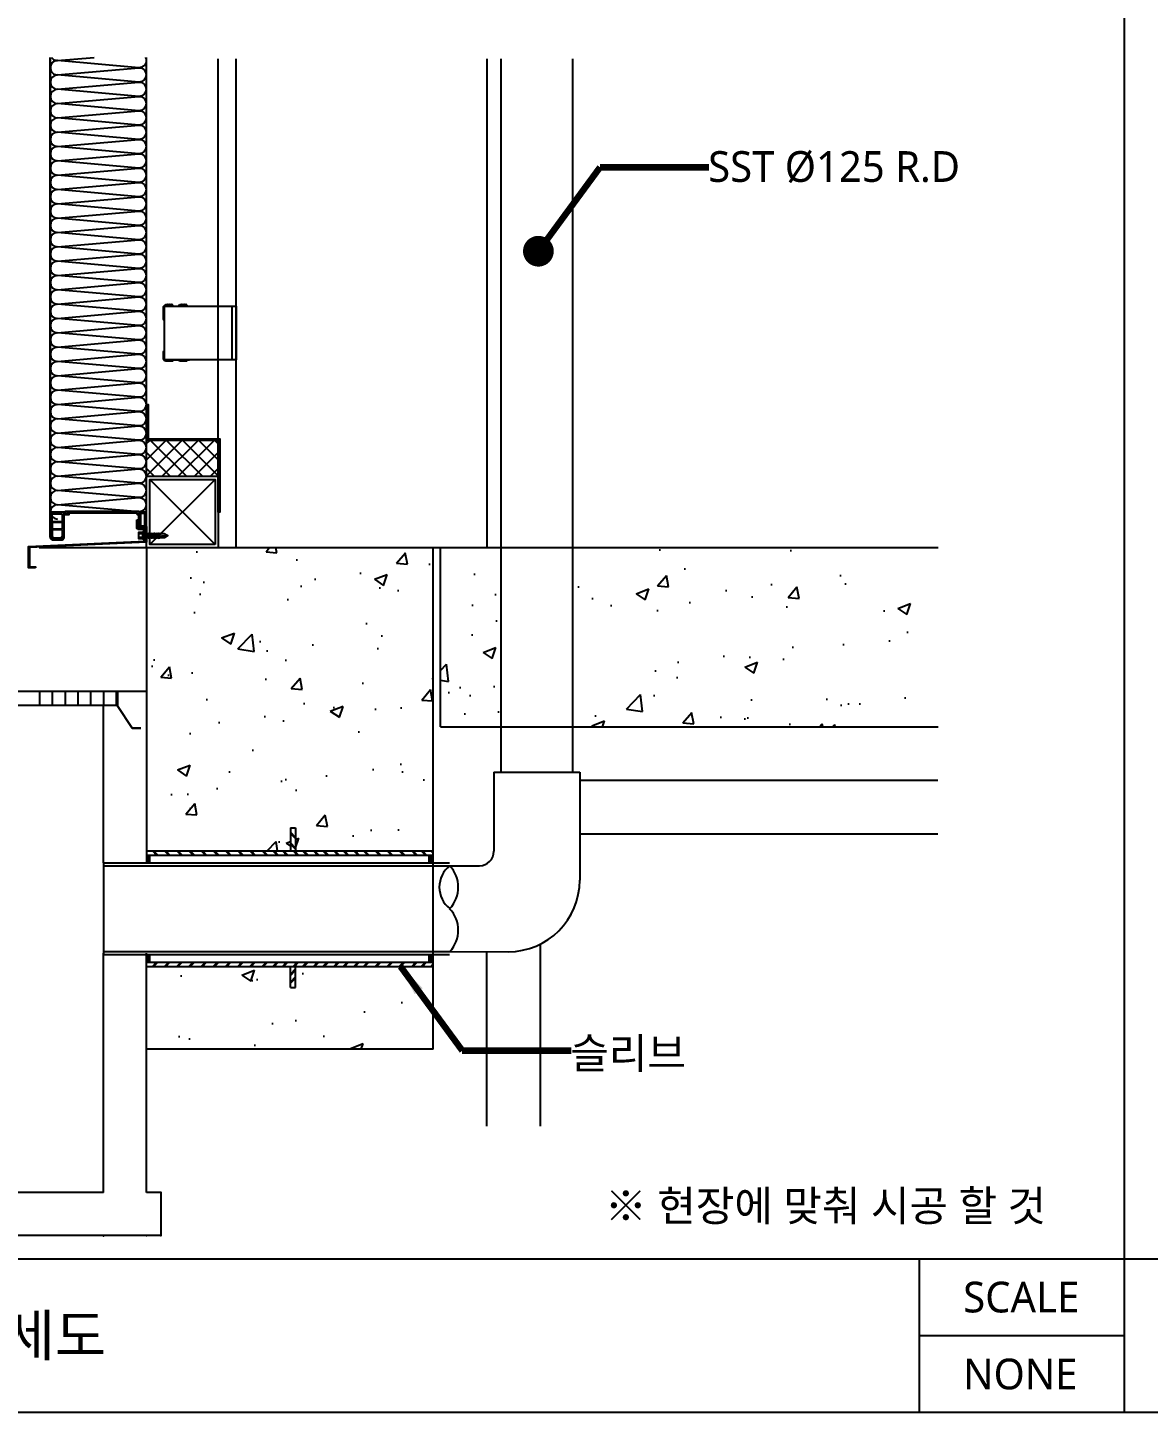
# Model space of a CAD drawing. Header units: millimetres. Extents: x 465 to 41696, y 198 to 5730.
# Drawn here: x 21367 to 22461, y 2970 to 4322 of the extents above; entities that cross this region are included whole.
import ezdxf
from ezdxf.enums import TextEntityAlignment as Align
from ezdxf.xclip import XClip

# ---------------------------------------------------------------- set-up
doc = ezdxf.new("R2010")
doc.units = ezdxf.units.MM
doc.header["$LTSCALE"] = 200
doc.header["$XCLIPFRAME"] = 0
doc.linetypes.add('CEN', pattern=[62, 60, -1, 0, -1])
doc.linetypes.add('HIDDEN', pattern=[2, 1, -1])
for name, color, linetype in [('0-S-col', 4, 'Continuous'), ('01단열재', 252, 'Continuous'), ('01하지철물', 8, 'Continuous'), ('142', 142, 'Continuous'), ('161', 161, 'Continuous'), ('A-CON', 2, 'Continuous'), ('A-sect_stl', 8, 'Continuous'), ('BOLT', 6, 'Continuous'), ('cen', 1, 'CEN'), ('COL', 2, 'Continuous'), ('CON', 2, 'Continuous'), ('ELE', 3, 'Continuous'), ('FIN', 11, 'Continuous'), ('FLA', 2, 'Continuous'), ('HAT', 8, 'Continuous'), ('HAT-254', 253, 'Continuous'), ('HAT-8', 8, 'Continuous'), ('INSUL', 252, 'Continuous'), ('LEAD', 6, 'Continuous'), ('PANEL', 6, 'Continuous'), ('SEC-6', 6, 'Continuous'), ('SEC-7', 7, 'Continuous'), ('squrepipe', 7, 'Continuous'), ('STL', 4, 'Continuous'), ('SYM', 7, 'Continuous'), ('SYP_BOLT', 9, 'Continuous'), ('SYP_FLASHING', 5, 'Continuous'), ('SYP_Insul', 252, 'Continuous'), ('SYP_STEEL', 4, 'Continuous'), ('TABLE', 7, 'Continuous'), ('TEXT', 3, 'Continuous'), ('WALL', 3, 'Continuous'), ('XR-sec$0$HAT-INS', 252, 'Continuous')]:
    doc.layers.add(name, color=color, linetype=linetype)
doc.styles.add('HB-tx', font='malgun.ttf', dxfattribs={"width": 0.9})
doc.styles.get("Standard").update_dxf_attribs({"font": 'arial.ttf'})
doc.styles.add('스타일1', font='malgun.ttf')
doc.linetypes.add('INSUL150', pattern='A,0.00254,-2.54,[134,ltypeshp.shx,S=18.75,R=0,X=-2.54,Y=0],-69.92,[134,ltypeshp.shx,S=18.75,R=180,X=2.54,Y=0],-2.54', length=75.00254)
doc.dimstyles.get("Standard").update_dxf_attribs({"dimtxt": 0.18, "dimasz": 0.18, "dimexe": 0.18, "dimexo": 0.0625, "dimgap": 0.09, "dimtad": 0, "dimtih": 1, "dimtoh": 1, "dimdec": 4, "dimzin": 0, "dimdsep": 46, "dimtxsty": 'Standard', "dimcen": 0.09, "dimadec": 0, "dimazin": 0, "dimtfac": 1, "dimtdec": 4, "dimtofl": 0, "dimtmove": 0, "dimatfit": 3, "dimfxl": 1, "dimtolj": 1, "dimtzin": 0, "dimarcsym": 0})
pattern_1 = [(50, (-119.21, -3492.23), (127.4161, -11.14746), [13.3232, -146.55486]), (355, (-119.2, -3492.23), (-24.6485, 133.6211), [10.6585, -117.2443]), (100.45144, (-108.59, -3493.16), (102.7676, 122.4737), [11.32295, -124.5526]), (46.1842, (-119.2, -3456.7), (189.587, -29.4035), [19.9848, -219.8323]), (96.6356, (-103.4, -3459.15), (166.0355, 173.0446), [16.9844, -186.829]), (351.18415, (-119.2, -3456.7), (166.0355, 173.0446), [15.9878, -175.8656]), (21, (-101.44, -3465.58), (106.0359, -71.52213), [13.3232, -146.55486]), (326, (-101.44, -3465.58), (43.22304, 128.8172), [10.6585, -117.2439]), (71.45144, (-92.6, -3471.54), (149.25895, 57.29506), [11.32295, -124.55235]), (37.5, (-119.206, -3492.23), (2.1601, 59.13601), [0, -115.82275, 0, -119.0203, 0, -117.688]), (7.5, (-119.206, -3492.23), (46.73227, 70.06418), [0, -67.85934, 0, -113.15811, 0, -44.85467]), (327.5, (-158.82, -3492.23), (94.82921, -4.00656), [0, -44.41056, 0, -138.56096, 0, -183.85973]), (317.5, (-176.585, -3492.23), (103.59843, 17.78275), [0, -57.73373, 0, -92.0187, 0, -130.56706])]

# ---------------------------------------------------------------- blocks, each defined once
blk = doc.blocks.new('SCW-1')
at = {"layer": 'BOLT', "color": 8, "linetype": 'HIDDEN', "ltscale": 0.5}
for p, q in [((150, 3), (150, 9)), ((154.1, 12), (151.1, 9)), ((151.1, 9), (151.1, 3)), ((151.1, 3), (154.1, 0)), ((153.1, 5.4), (153.1, 6.6)), ((153.1, 6.6), (154.5, 6.6)), ((154.5, 5.4), (153.1, 5.4)), ((154.5, 12), (154.1, 12)), ((154.1, 0), (154.5, 0)), ((154.5, 6.6), (154.5, 12)), ((154.5, 0), (154.5, 5.4))]:
    blk.add_line(p, q, dxfattribs=at)
for points in [[(0, 6), (9, 7), (11, 9), (12, 7), (10, 3)], [(10, 3), (5, 3), (0, 6), (5, 9), (11, 9)], [(150, 3), (10, 3)], [(11, 9), (150, 9)]]:
    blk.add_lwpolyline(points, dxfattribs=at)
for centre, start, end in [((150.6, 9.2), 199.4712, 340.5288), ((150.6, 2.8), 19.4712, 160.5288)]:
    blk.add_arc(centre, 0.6, start, end, dxfattribs=at)
blk = doc.blocks.new('PANEL-135-2500')
at = {"layer": '161'}
for p, q in [((-150, 2500), (0, 2500)), ((-150, 0), (0, 0)), ((-150, 0), (0, 0))]:
    blk.add_line(p, q, dxfattribs=at)
at = {"layer": 'BOLT', "color": 8, "linetype": 'HIDDEN', "ltscale": 0.5}
for p, q in [((-37.8, 2520.4), (-41.2, 2517)), ((-41.2, 2517), (-41.2, 2511)), ((-37.8, 2519.3), (-40.8, 2516.3)), ((-37.8, 2507.6), (-41.2, 2511)), ((-37.8, 2506.4), (-41.2, 2503)), ((-41.2, 2503), (-41.2, 2497)), ((-38.6, 2494.4), (-41.2, 2497)), ((-37.8, 2508.7), (-40.8, 2511.7)), ((-37.8, 2505.3), (-40.8, 2502.3)), ((-37.8, 2494.7), (-40.8, 2497.7)), ((-37.8, 2493.9), (-37.8, 2493.9))]:
    blk.add_line(p, q, dxfattribs=at)
at = {"layer": 'INSUL', "color": 251}
for p, q in [((-32.3, 35.5), (-32.3, 26.3)), ((-32.3, 35.5), (-18.3, 35.5)), ((-32.3, 26.3), (-18.3, 26.3)), ((-32.3, 25.3), (-32.3, 17)), ((-32.3, 25.3), (-18.3, 25.3)), ((-18.3, 35.5), (-18.3, 26.3)), ((-18.3, 25.3), (-18.3, 17)), ((-29, 13.6), (-21.7, 13.6))]:
    blk.add_line(p, q, dxfattribs=at)
for points in [[(-135.1, 2538.5), (-136, 2538.5, -0.414214), (-136.3, 2538.8), (-136.3, 2539), (-136.3, 2539.5, -0.414214), (-133.3, 2542.5), (-128.3, 2543.2), (-120.8, 2543.2, 0.414214), (-120.3, 2543.7), (-120.3, 2544, 0.414214), (-120.8, 2544.5), (-133.9, 2544.5), (-135.5, 2544.1, -0.487928), (-135.9, 2544.4), (-135.9, 2544.5, -0.414214), (-133.9, 2546.5), (-82.3, 2546.5), (-40.6, 2546.5, -0.414214), (-38.6, 2544.5), (-38.6, 2544.4, -0.487928), (-39, 2544.1), (-40.6, 2544.5), (-53.7, 2544.5, 0.414214), (-54.2, 2544), (-54.2, 2543.7, 0.414214), (-53.7, 2543.2), (-46.1, 2543.2), (-41.1, 2542.5, -0.414214), (-38.1, 2539.5), (-38.1, 2539), (-38.1, 2538.8, -0.414214), (-38.4, 2538.5), (-39.3, 2538.5, -0.414214), (-39.6, 2538.8), (-39.6, 2539, 0.414214), (-41.1, 2540.5), (-46.1, 2541.2), (-54.7, 2541.2, -0.414214), (-56.2, 2542.7), (-56.2, 2544, 0.414214), (-56.7, 2544.5), (-82.3, 2544.5), (-117.8, 2544.5, 0.414214), (-118.3, 2544), (-118.3, 2542.7, -0.414214), (-119.8, 2541.2), (-128.3, 2541.2), (-133.3, 2540.5, 0.414214), (-134.8, 2539), (-134.8, 2538.8, -0.414214)], [(-135.1, 2538.5), (-136, 2538.5, -0.414214), (-136.3, 2538.8), (-136.3, 2539), (-136.3, 2539.5, -0.414214), (-133.3, 2542.5), (-128.3, 2543.2), (-120.8, 2543.2, 0.414214), (-120.3, 2543.7), (-120.3, 2544, 0.414214), (-120.8, 2544.5), (-133.9, 2544.5), (-135.5, 2544.1, -0.487928), (-135.9, 2544.4), (-135.9, 2544.5, -0.414214), (-133.9, 2546.5), (-82.3, 2546.5), (-40.6, 2546.5, -0.414214), (-38.6, 2544.5), (-38.6, 2544.4, -0.487928), (-39, 2544.1), (-40.6, 2544.5), (-53.7, 2544.5, 0.414214), (-54.2, 2544), (-54.2, 2543.7, 0.414214), (-53.7, 2543.2), (-46.1, 2543.2), (-41.1, 2542.5, -0.414214), (-38.1, 2539.5), (-38.1, 2539), (-38.1, 2538.8, -0.414214), (-38.4, 2538.5), (-39.3, 2538.5, -0.414214), (-39.6, 2538.8), (-39.6, 2539, 0.414214), (-41.1, 2540.5), (-46.1, 2541.2), (-54.7, 2541.2, -0.414214), (-56.2, 2542.7), (-56.2, 2544, 0.414214), (-56.7, 2544.5), (-82.3, 2544.5), (-117.8, 2544.5, 0.414214), (-118.3, 2544), (-118.3, 2542.7, -0.414214), (-119.8, 2541.2), (-128.3, 2541.2), (-133.3, 2540.5, 0.414214), (-134.8, 2539), (-134.8, 2538.8, -0.414214)], [(-148.7, 31.1, 0.414214), (-146.2, 28.6), (-142.9, 28.6, 0.414214), (-140.4, 31.1), (-140.4, 46.2, -0.414214), (-139.4, 47.2), (-136.9, 47.2), (-136.9, 48.2), (-39, 48.2), (-39, 47.2), (-35.1, 47.2, -0.414214), (-34.1, 46.2), (-34.1, 17, 0.414191), (-29.1, 12), (-21.7, 12, 0.414236), (-16.7, 17), (-16.7, 50.2), (-37, 50.2), (-37, 51.2), (-138.9, 51.2), (-138.9, 50.2), (-148.7, 50.2)], [(-148.7, 31.1, 0.414214), (-146.2, 28.6), (-142.9, 28.6, 0.414214), (-140.4, 31.1), (-140.4, 46.2, -0.414214), (-139.4, 47.2), (-136.9, 47.2), (-136.9, 48.2), (-39, 48.2), (-39, 47.2), (-35.1, 47.2, -0.414214), (-34.1, 46.2), (-34.1, 17, 0.414191), (-29.1, 12), (-21.7, 12, 0.414236), (-16.7, 17), (-16.7, 50.2), (-37, 50.2), (-37, 51.2), (-138.9, 51.2), (-138.9, 50.2), (-148.7, 50.2)], [(-142, 48.6), (-147, 48.6), (-147, 31.1, 0.414214), (-146.2, 30.3), (-142.9, 30.3, 0.414214), (-142, 31.1)]]:
    blk.add_lwpolyline(points, format="xyb", close=True, dxfattribs=at)
blk.add_lwpolyline([(-32.3, 47.5), (-32.3, 36.5), (-18.3, 36.5), (-18.3, 47.5)], close=True, dxfattribs=at)
for centre, start, end in [((-29, 17), 180, 269.9957), ((-21.7, 17), 269.9957, 0)]:
    blk.add_arc(centre, 3.35, start, end, dxfattribs=at)
at = {"layer": 'PANEL', "ltscale": 3}
for points in [[(-130.5, 2544.1), (-130.5, 2544.1), (-130.5, 2543.6), (-135.5, 2543.6, 0.414214), (-137, 2542.1), (-137, 2528.4, -0.414214), (-139, 2526.4), (-148, 2526.4, 0.414214), (-149.5, 2524.9), (-149.5, 2108.1), (-149.5, 30.1, 0.414214), (-148, 28.6), (-141, 28.6, 0.414214), (-139.5, 30.1), (-139.5, 47.2), (-137, 47.2), (-137, 46.7), (-139, 46.7), (-139, 30.1, -0.414214), (-141, 28.1), (-148, 28.1, -0.414214), (-150, 30.1), (-150, 2108.1), (-150, 2524.9, -0.414214), (-148, 2526.9), (-139, 2526.9, 0.414214), (-137.5, 2528.4), (-137.5, 2542.1, -0.414214), (-135.5, 2544.1), (-130.5, 2544.1)], [(-44, 2543.3), (-44, 2544.1), (-39, 2544.1, -0.414214), (-37, 2542.1), (-37, 2496.3, 0.39552), (-32.8, 2491.8), (-19.7, 2490.9, -0.39896), (-15, 2485.9), (-15, 2055.5), (-15, 16.2, -0.414242), (-20, 11.2), (-31.5, 11.2, -0.414191), (-35, 14.7), (-35, 46.7), (-42, 46.7), (-42, 47.5), (-34.2, 47.5), (-34.2, 14.7, 0.414191), (-31.5, 12), (-20, 12, 0.414242), (-15.8, 16.2), (-15.8, 2055.5), (-15.8, 2485.9, 0.399273), (-19.8, 2490.1), (-32.8, 2491, -0.39552), (-37.8, 2496.3), (-37.8, 2542.1, 0.414214), (-39, 2543.3), (-44, 2543.3)]]:
    blk.add_lwpolyline(points, format="xyb", dxfattribs=at)
at = {"layer": 'SYP_Insul'}
for points in [[(-56.2, 2543.2), (-70.1, 2544.5)], [(-37.8, 2541.4), (-38.9, 2541.5)], [(-38.1, 2539), (-37.8, 2539.1)]]:
    blk.add_lwpolyline(points, dxfattribs=at)
at = {"layer": 'WALL', "color": 3}
blk.add_line((-44, 2543.3), (-44, 2543.3), dxfattribs=at)
at = {"layer": 'XR-sec$0$HAT-INS'}
for points in [[(-137, 2530.5), (-39.6, 2538.9)], [(-37.8, 2521.4), (-137, 2530)]]:
    blk.add_lwpolyline(points, dxfattribs=at)
for points in [[(-147.4, 2526.4, 0.625476), (-139.5, 2510.2), (-37.8, 2519.1)], [(-37.8, 2501.4), (-139.5, 2510.2, 1), (-139.5, 2490.2), (-37.8, 2499.1)], [(-25.8, 2480.2), (-139.5, 2490.2, 1), (-139.5, 2470.2), (-25.8, 2480.2), (-25.8, 2480.2, -1), (-25.8, 2460.2, -1)], [(-16.1, 2487.6, -0.338737), (-25.8, 2480.2)], [(-25.8, 2460.2), (-139.5, 2470.2, 1), (-139.5, 2450.2), (-25.8, 2460.2), (-25.8, 2460.2, -1), (-25.8, 2440.2, -1)], [(-25.8, 2440.2), (-139.5, 2450.2, 1), (-139.5, 2430.2), (-25.8, 2440.2), (-25.8, 2440.2, -1), (-25.8, 2420.2, -1)], [(-25.8, 2420.2), (-139.5, 2430.2, 1), (-139.5, 2410.2), (-25.8, 2420.2), (-25.8, 2420.2, -1), (-25.8, 2400.2, -1)], [(-25.8, 2400.2), (-139.5, 2410.2, 1), (-139.5, 2390.2), (-25.8, 2400.2), (-25.8, 2400.2, -1), (-25.8, 2380.2, -1)], [(-25.8, 2380.2), (-139.5, 2390.2, 1), (-139.5, 2370.2), (-25.8, 2380.2), (-25.8, 2380.2, -1), (-25.8, 2360.2, -1)], [(-25.8, 2360.2), (-139.5, 2370.2, 1), (-139.5, 2350.2), (-25.8, 2360.2), (-25.8, 2360.2, -1), (-25.8, 2340.2, -1)], [(-25.8, 2340.2), (-139.5, 2350.2, 1), (-139.5, 2330.2), (-25.8, 2340.2), (-25.8, 2340.2, -1), (-25.8, 2320.2, -1)], [(-25.8, 2320.2), (-139.5, 2330.2, 1), (-139.5, 2310.2), (-25.8, 2320.2), (-25.8, 2320.2, -1), (-25.8, 2300.2, -1)], [(-25.8, 2300.2), (-139.5, 2310.2, 1), (-139.5, 2290.2), (-25.8, 2300.2), (-25.8, 2300.2, -1), (-25.8, 2280.2, -1)], [(-25.8, 2280.2), (-139.5, 2290.2, 1), (-139.5, 2270.2), (-25.8, 2280.2), (-25.8, 2280.2, -1), (-25.8, 2260.2, -1)], [(-25.8, 2260.2), (-139.5, 2270.2, 1), (-139.5, 2250.2), (-25.8, 2260.2), (-25.8, 2260.2, -1), (-25.8, 2240.2, -1)], [(-25.8, 2240.2), (-139.5, 2250.2, 1), (-139.5, 2230.2), (-25.8, 2240.2), (-25.8, 2240.2, -1), (-25.8, 2220.2, -1)], [(-25.8, 2220.2), (-139.5, 2230.2, 1), (-139.5, 2210.2), (-25.8, 2220.2), (-25.8, 2220.2, -1), (-25.8, 2200.2, -1)], [(-25.8, 2200.2), (-139.5, 2210.2, 1), (-139.5, 2190.2), (-25.8, 2200.2), (-25.8, 2200.2, -1), (-25.8, 2180.2, -1)], [(-25.8, 2180.2), (-139.5, 2190.2, 1), (-139.5, 2170.2), (-25.8, 2180.2), (-25.8, 2180.2, -1), (-25.8, 2160.2, -1)], [(-25.8, 2160.2), (-139.5, 2170.2, 1), (-139.5, 2150.2), (-25.8, 2160.2), (-25.8, 2160.2, -1), (-25.8, 2140.2, -1)], [(-25.8, 2140.2), (-139.5, 2150.2, 1), (-139.5, 2130.2), (-25.8, 2140.2), (-25.8, 2140.2, -1), (-25.8, 2120.2, -1)], [(-25.8, 2120.2), (-139.5, 2130.2, 1), (-139.5, 2110.2), (-25.8, 2120.2), (-25.8, 2120.2, -1), (-25.8, 2100.2, -1)], [(-25.8, 2100.2), (-139.5, 2110.2, 1), (-139.5, 2090.2), (-25.8, 2100.2), (-25.8, 2100.2, -1), (-25.8, 2080.2, -1)], [(-25.8, 2080.2), (-139.5, 2090.2, 1), (-139.5, 2070.2), (-25.8, 2080.2), (-25.8, 2080.2, -1), (-25.8, 2060.2, -1)], [(-25.8, 2060.2), (-139.5, 2070.2, 1), (-139.5, 2050.2), (-25.8, 2060.2), (-25.8, 2060.2, -1), (-25.8, 2040.2, -1)], [(-25.8, 2040.2), (-139.5, 2050.2, 1), (-139.5, 2030.2), (-25.8, 2040.2), (-25.8, 2040.2, -1), (-25.8, 2020.2, -1)], [(-25.8, 2020.2), (-139.5, 2030.2, 1), (-139.5, 2010.2), (-25.8, 2020.2), (-25.8, 2020.2, -1), (-25.8, 2000.2, -1)], [(-25.8, 2000.2), (-139.5, 2010.2, 1), (-139.5, 1990.2), (-25.8, 2000.2), (-25.8, 2000.2, -1), (-25.8, 1980.2, -1)], [(-25.8, 1980.2), (-139.5, 1990.2, 1), (-139.5, 1970.2), (-25.8, 1980.2), (-25.8, 1980.2, -1), (-25.8, 1960.2, -1)], [(-25.8, 1960.2), (-139.5, 1970.2, 1), (-139.5, 1950.2), (-25.8, 1960.2), (-25.8, 1960.2, -1), (-25.8, 1940.2, -1)], [(-25.8, 1940.2), (-139.5, 1950.2, 1), (-139.5, 1930.2), (-25.8, 1940.2), (-25.8, 1940.2, -1), (-25.8, 1920.2, -1)], [(-25.8, 1920.2), (-139.5, 1930.2, 1), (-139.5, 1910.2), (-25.8, 1920.2), (-25.8, 1920.2, -1), (-25.8, 1900.2, -1)], [(-25.8, 1900.2), (-139.5, 1910.2, 1), (-139.5, 1890.2), (-25.8, 1900.2), (-25.8, 1900.2, -1), (-25.8, 1880.2, -1)], [(-25.8, 1880.2), (-139.5, 1890.2, 1), (-139.5, 1870.2), (-25.8, 1880.2), (-25.8, 1880.2, -1), (-25.8, 1860.2, -1)], [(-25.8, 1860.2), (-139.5, 1870.2, 1), (-139.5, 1850.2), (-25.8, 1860.2), (-25.8, 1860.2, -1), (-25.8, 1840.2, -1)], [(-25.8, 1840.2), (-139.5, 1850.2, 1), (-139.5, 1830.2), (-25.8, 1840.2), (-25.8, 1840.2, -1), (-25.8, 1820.2, -1)], [(-25.8, 1820.2), (-139.5, 1830.2, 1), (-139.5, 1810.2), (-25.8, 1820.2), (-25.8, 1820.2, -1), (-25.8, 1800.2, -1)], [(-25.8, 1800.2), (-139.5, 1810.2, 1), (-139.5, 1790.2), (-25.8, 1800.2), (-25.8, 1800.2, -1), (-25.8, 1780.2, -1)], [(-25.8, 1780.2), (-139.5, 1790.2, 1), (-139.5, 1770.2), (-25.8, 1780.2), (-25.8, 1780.2, -1), (-25.8, 1760.2, -1)], [(-25.8, 1760.2), (-139.5, 1770.2, 1), (-139.5, 1750.2), (-25.8, 1760.2), (-25.8, 1760.2, -1), (-25.8, 1740.2, -1)], [(-25.8, 1740.2), (-139.5, 1750.2, 1), (-139.5, 1730.2), (-25.8, 1740.2), (-25.8, 1740.2, -1), (-25.8, 1720.2, -1)], [(-25.8, 1720.2), (-139.5, 1730.2, 1), (-139.5, 1710.2), (-25.8, 1720.2), (-25.8, 1720.2, -1), (-25.8, 1700.2, -1)], [(-25.8, 1700.2), (-139.5, 1710.2, 1), (-139.5, 1690.2), (-25.8, 1700.2), (-25.8, 1700.2, -1), (-25.8, 1680.2, -1)], [(-25.8, 1680.2), (-139.5, 1690.2, 1), (-139.5, 1670.2), (-25.8, 1680.2), (-25.8, 1680.2, -1), (-25.8, 1660.2, -1)], [(-25.8, 1660.2), (-139.5, 1670.2, 1), (-139.5, 1650.2), (-25.8, 1660.2), (-25.8, 1660.2, -1), (-25.8, 1640.2, -1)], [(-25.8, 1640.2), (-139.5, 1650.2, 1), (-139.5, 1630.2), (-25.8, 1640.2), (-25.8, 1640.2, -1), (-25.8, 1620.2, -1)], [(-25.8, 1620.2), (-139.5, 1630.2, 1), (-139.5, 1610.2), (-25.8, 1620.2), (-25.8, 1620.2, -1), (-25.8, 1600.2, -1)], [(-25.8, 1600.2), (-139.5, 1610.2, 1), (-139.5, 1590.2), (-25.8, 1600.2), (-25.8, 1600.2, -1), (-25.8, 1580.2, -1)], [(-25.8, 1580.2), (-139.5, 1590.2, 1), (-139.5, 1570.2), (-25.8, 1580.2), (-25.8, 1580.2, -1), (-25.8, 1560.2, -1)], [(-25.8, 1560.2), (-139.5, 1570.2, 1), (-139.5, 1550.2), (-25.8, 1560.2), (-25.8, 1560.2, -1), (-25.8, 1540.2, -1)], [(-25.8, 1540.2), (-139.5, 1550.2, 1), (-139.5, 1530.2), (-25.8, 1540.2), (-25.8, 1540.2, -1), (-25.8, 1520.2, -1)], [(-25.8, 1520.2), (-139.5, 1530.2, 1), (-139.5, 1510.2), (-25.8, 1520.2), (-25.8, 1520.2, -1), (-25.8, 1500.2, -1)], [(-25.8, 1500.2), (-139.5, 1510.2, 1), (-139.5, 1490.2), (-25.8, 1500.2), (-25.8, 1500.2, -1), (-25.8, 1480.2, -1)], [(-25.8, 1480.2), (-139.5, 1490.2, 1), (-139.5, 1470.2), (-25.8, 1480.2), (-25.8, 1480.2, -1), (-25.8, 1460.2, -1)], [(-25.8, 1460.2), (-139.5, 1470.2, 1), (-139.5, 1450.2), (-25.8, 1460.2), (-25.8, 1460.2, -1), (-25.8, 1440.2, -1)], [(-25.8, 1440.2), (-139.5, 1450.2, 1), (-139.5, 1430.2), (-25.8, 1440.2), (-25.8, 1440.2, -1), (-25.8, 1420.2, -1)], [(-25.8, 1420.2), (-139.5, 1430.2, 1), (-139.5, 1410.2), (-25.8, 1420.2), (-25.8, 1420.2, -1), (-25.8, 1400.2, -1)], [(-25.8, 1400.2), (-139.5, 1410.2, 1), (-139.5, 1390.2), (-25.8, 1400.2), (-25.8, 1400.2, -1), (-25.8, 1380.2, -1)], [(-25.8, 1380.2), (-139.5, 1390.2, 1), (-139.5, 1370.2), (-25.8, 1380.2), (-25.8, 1380.2, -1), (-25.8, 1360.2, -1)], [(-25.8, 1360.2), (-139.5, 1370.2, 1), (-139.5, 1350.2), (-25.8, 1360.2), (-25.8, 1360.2, -1), (-25.8, 1340.2, -1)], [(-25.8, 1340.2), (-139.5, 1350.2, 1), (-139.5, 1330.2), (-25.8, 1340.2), (-25.8, 1340.2, -1), (-25.8, 1320.2, -1)], [(-25.8, 1320.2), (-139.5, 1330.2, 1), (-139.5, 1310.2), (-25.8, 1320.2), (-25.8, 1320.2, -1), (-25.8, 1300.2, -1)], [(-25.8, 1300.2), (-139.5, 1310.2, 1), (-139.5, 1290.2), (-25.8, 1300.2), (-25.8, 1300.2, -1), (-25.8, 1280.2, -1)], [(-25.8, 1280.2), (-139.5, 1290.2, 1), (-139.5, 1270.2), (-25.8, 1280.2), (-25.8, 1280.2, -1), (-25.8, 1260.2, -1)], [(-25.8, 1260.2), (-139.5, 1270.2, 1), (-139.5, 1250.2), (-25.8, 1260.2), (-25.8, 1260.2, -1), (-25.8, 1240.2, -1)], [(-25.8, 1240.2), (-139.5, 1250.2, 1), (-139.5, 1230.2), (-25.8, 1240.2), (-25.8, 1240.2, -1), (-25.8, 1220.2, -1)], [(-25.8, 1220.2), (-139.5, 1230.2, 1), (-139.5, 1210.2), (-25.8, 1220.2), (-25.8, 1220.2, -1), (-25.8, 1200.2, -1)], [(-25.8, 1200.2), (-139.5, 1210.2, 1), (-139.5, 1190.2), (-25.8, 1200.2), (-25.8, 1200.2, -1), (-25.8, 1180.2, -1)], [(-25.8, 1180.2), (-139.5, 1190.2, 1), (-139.5, 1170.2), (-25.8, 1180.2), (-25.8, 1180.2, -1), (-25.8, 1160.2, -1)], [(-25.8, 1160.2), (-139.5, 1170.2, 1), (-139.5, 1150.2), (-25.8, 1160.2), (-25.8, 1160.2, -1), (-25.8, 1140.2, -1)], [(-25.8, 1140.2), (-139.5, 1150.2, 1), (-139.5, 1130.2), (-25.8, 1140.2), (-25.8, 1140.2, -1), (-25.8, 1120.2, -1)], [(-25.8, 1120.2), (-139.5, 1130.2, 1), (-139.5, 1110.2), (-25.8, 1120.2), (-25.8, 1120.2, -1), (-25.8, 1100.2, -1)], [(-25.8, 1100.2), (-139.5, 1110.2, 1), (-139.5, 1090.2), (-25.8, 1100.2), (-25.8, 1100.2, -1), (-25.8, 1080.2, -1)], [(-25.8, 1080.2), (-139.5, 1090.2, 1), (-139.5, 1070.2), (-25.8, 1080.2), (-25.8, 1080.2, -1), (-25.8, 1060.2, -1)], [(-25.8, 1060.2), (-139.5, 1070.2, 1), (-139.5, 1050.2), (-25.8, 1060.2), (-25.8, 1060.2, -1), (-25.8, 1040.2, -1)], [(-25.8, 1040.2), (-139.5, 1050.2, 1), (-139.5, 1030.2), (-25.8, 1040.2), (-25.8, 1040.2, -1), (-25.8, 1020.2, -1)], [(-25.8, 1020.2), (-139.5, 1030.2, 1), (-139.5, 1010.2), (-25.8, 1020.2), (-25.8, 1020.2, -1), (-25.8, 1000.2, -1)], [(-25.8, 1000.2), (-139.5, 1010.2, 1), (-139.5, 990.2), (-25.8, 1000.2), (-25.8, 1000.2, -1), (-25.8, 980.2, -1)], [(-25.8, 980.2), (-139.5, 990.2, 1), (-139.5, 970.2), (-25.8, 980.2), (-25.8, 980.2, -1), (-25.8, 960.2, -1)], [(-25.8, 960.2), (-139.5, 970.2, 1), (-139.5, 950.2), (-25.8, 960.2), (-25.8, 960.2, -1), (-25.8, 940.2, -1)], [(-25.8, 940.2), (-139.5, 950.2, 1), (-139.5, 930.2), (-25.8, 940.2), (-25.8, 940.2, -1), (-25.8, 920.2, -1)], [(-25.8, 920.2), (-139.5, 930.2, 1), (-139.5, 910.2), (-25.8, 920.2), (-25.8, 920.2, -1), (-25.8, 900.2, -1)], [(-25.8, 900.2), (-139.5, 910.2, 1), (-139.5, 890.2), (-25.8, 900.2), (-25.8, 900.2, -1), (-25.8, 880.2, -1)], [(-25.8, 880.2), (-139.5, 890.2, 1), (-139.5, 870.2), (-25.8, 880.2), (-25.8, 880.2, -1), (-25.8, 860.2, -1)], [(-25.8, 860.2), (-139.5, 870.2, 1), (-139.5, 850.2), (-25.8, 860.2), (-25.8, 860.2, -1), (-25.8, 840.2, -1)], [(-25.8, 840.2), (-139.5, 850.2, 1), (-139.5, 830.2), (-25.8, 840.2), (-25.8, 840.2, -1), (-25.8, 820.2, -1)], [(-25.8, 820.2), (-139.5, 830.2, 1), (-139.5, 810.2), (-25.8, 820.2), (-25.8, 820.2, -1), (-25.8, 800.2, -1)], [(-25.8, 800.2), (-139.5, 810.2, 1), (-139.5, 790.2), (-25.8, 800.2), (-25.8, 800.2, -1), (-25.8, 780.2, -1)], [(-25.8, 780.2), (-139.5, 790.2, 1), (-139.5, 770.2), (-25.8, 780.2), (-25.8, 780.2, -1), (-25.8, 760.2, -1)], [(-25.8, 760.2), (-139.5, 770.2, 1), (-139.5, 750.2), (-25.8, 760.2), (-25.8, 760.2, -1), (-25.8, 740.2, -1)], [(-25.8, 740.2), (-139.5, 750.2, 1), (-139.5, 730.2), (-25.8, 740.2), (-25.8, 740.2, -1), (-25.8, 720.2, -1)], [(-25.8, 720.2), (-139.5, 730.2, 1), (-139.5, 710.2), (-25.8, 720.2), (-25.8, 720.2, -1), (-25.8, 700.2, -1)], [(-25.8, 700.2), (-139.5, 710.2, 1), (-139.5, 690.2), (-25.8, 700.2), (-25.8, 700.2, -1), (-25.8, 680.2, -1)], [(-25.8, 680.2), (-139.5, 690.2, 1), (-139.5, 670.2), (-25.8, 680.2), (-25.8, 680.2, -1), (-25.8, 660.2, -1)], [(-25.8, 660.2), (-139.5, 670.2, 1), (-139.5, 650.2), (-25.8, 660.2), (-25.8, 660.2, -1), (-25.8, 640.2, -1)], [(-25.8, 640.2), (-139.5, 650.2, 1), (-139.5, 630.2), (-25.8, 640.2), (-25.8, 640.2, -1), (-25.8, 620.2, -1)], [(-25.8, 620.2), (-139.5, 630.2, 1), (-139.5, 610.2), (-25.8, 620.2), (-25.8, 620.2, -1), (-25.8, 600.2, -1)], [(-25.8, 600.2), (-139.5, 610.2, 1), (-139.5, 590.2), (-25.8, 600.2), (-25.8, 600.2, -1), (-25.8, 580.2, -1)], [(-25.8, 580.2), (-139.5, 590.2, 1), (-139.5, 570.2), (-25.8, 580.2), (-25.8, 580.2, -1), (-25.8, 560.2, -1)], [(-25.8, 560.2), (-139.5, 570.2, 1), (-139.5, 550.2), (-25.8, 560.2), (-25.8, 560.2, -1), (-25.8, 540.2, -1)], [(-25.8, 540.2), (-139.5, 550.2, 1), (-139.5, 530.2), (-25.8, 540.2), (-25.8, 540.2, -1), (-25.8, 520.2, -1)], [(-25.8, 520.2), (-139.5, 530.2, 1), (-139.5, 510.2), (-25.8, 520.2), (-25.8, 520.2, -1), (-25.8, 500.2, -1)], [(-25.8, 500.2), (-139.5, 510.2, 1), (-139.5, 490.2), (-25.8, 500.2), (-25.8, 500.2, -1), (-25.8, 480.2, -1)], [(-25.8, 480.2), (-139.5, 490.2, 1), (-139.5, 470.2), (-25.8, 480.2), (-25.8, 480.2, -1), (-25.8, 460.2, -1)], [(-25.8, 460.2), (-139.5, 470.2, 1), (-139.5, 450.2), (-25.8, 460.2), (-25.8, 460.2, -1), (-25.8, 440.2, -1)], [(-25.8, 440.2), (-139.5, 450.2, 1), (-139.5, 430.2), (-25.8, 440.2), (-25.8, 440.2, -1), (-25.8, 420.2, -1)], [(-25.8, 420.2), (-139.5, 430.2, 1), (-139.5, 410.2), (-25.8, 420.2), (-25.8, 420.2, -1), (-25.8, 400.2, -1)], [(-25.8, 400.2), (-139.5, 410.2, 1), (-139.5, 390.2), (-25.8, 400.2), (-25.8, 400.2, -1), (-25.8, 380.2, -1)], [(-25.8, 380.2), (-139.5, 390.2, 1), (-139.5, 370.2), (-25.8, 380.2), (-25.8, 380.2, -1), (-25.8, 360.2, -1)], [(-25.8, 360.2), (-139.5, 370.2, 1), (-139.5, 350.2), (-25.8, 360.2), (-25.8, 360.2, -1), (-25.8, 340.2, -1)], [(-25.8, 340.2), (-139.5, 350.2, 1), (-139.5, 330.2), (-25.8, 340.2), (-25.8, 340.2, -1), (-25.8, 320.2, -1)], [(-25.8, 320.2), (-139.5, 330.2, 1), (-139.5, 310.2), (-25.8, 320.2), (-25.8, 320.2, -1), (-25.8, 300.2, -1)], [(-25.8, 300.2), (-139.5, 310.2, 1), (-139.5, 290.2), (-25.8, 300.2), (-25.8, 300.2, -1), (-25.8, 280.2, -1)], [(-25.8, 280.2), (-139.5, 290.2, 1), (-139.5, 270.2), (-25.8, 280.2), (-25.8, 280.2, -1), (-25.8, 260.2, -1)], [(-25.8, 260.2), (-139.5, 270.2, 1), (-139.5, 250.2), (-25.8, 260.2), (-25.8, 260.2, -1), (-25.8, 240.2, -1)], [(-25.8, 240.2), (-139.5, 250.2, 1), (-139.5, 230.2), (-25.8, 240.2), (-25.8, 240.2, -1), (-25.8, 220.2, -1)], [(-25.8, 220.2), (-139.5, 230.2, 1), (-139.5, 210.2), (-25.8, 220.2), (-25.8, 220.2, -1), (-25.8, 200.2, -1)], [(-25.8, 200.2), (-139.5, 210.2, 1), (-139.5, 190.2), (-25.8, 200.2), (-25.8, 200.2, -1), (-25.8, 180.2, -1)], [(-25.8, 180.2), (-139.5, 190.2, 1), (-139.5, 170.2), (-25.8, 180.2), (-25.8, 180.2, -1), (-25.8, 160.2, -1)], [(-25.8, 160.2), (-139.5, 170.2, 1), (-139.5, 150.2), (-25.8, 160.2), (-25.8, 160.2, -1), (-25.8, 140.2, -1)], [(-25.8, 140.2), (-139.5, 150.2, 1), (-139.5, 130.2), (-25.8, 140.2), (-25.8, 140.2, -1), (-25.8, 120.2, -1)], [(-25.8, 120.2), (-139.5, 130.2, 1), (-139.5, 110.2), (-25.8, 120.2), (-25.8, 120.2, -1), (-25.8, 100.2, -1)], [(-25.8, 100.2), (-139.5, 110.2, 1), (-139.5, 90.2), (-25.8, 100.2), (-25.8, 100.2, -1), (-25.8, 80.2, -1)], [(-25.8, 80.2), (-139.5, 90.2, 1), (-139.5, 70.2), (-25.8, 80.2), (-25.8, 80.2, -1), (-25.8, 60.2, -1)], [(-25.8, 60.2), (-139.5, 70.2, 1), (-139.5, 50.2), (-25.8, 60.2), (-25.8, 60.2, -1), (-25.8, 40.2, -1)]]:
    blk.add_lwpolyline(points, format="xyb", dxfattribs=at)
blk.add_blockref('SCW-1', (-176.2, 2494))
blk = doc.blocks.new('100x100')
at = {"layer": 'squrepipe', "color": 1}
for p, q in [((-45.5, 45.5), (45.5, -45.5)), ((45.5, 45.5), (-45.5, -45.5)), ((-45.5, 45.5), (45.5, -45.5)), ((45.5, 45.5), (-45.5, -45.5)), ((-45.5, 45.5), (45.5, -45.5)), ((45.5, 45.5), (-45.5, -45.5)), ((-45.5, 45.5), (45.5, -45.5)), ((45.5, 45.5), (-45.5, -45.5))]:
    blk.add_line(p, q, dxfattribs=at)
at = {"layer": 'squrepipe', "color": 8}
for points in [[(-50, -50), (50, -50), (50, 50), (-50, 50)], [(-45.5, -45.5), (45.5, -45.5), (45.5, 45.5), (-45.5, 45.5)]]:
    blk.add_lwpolyline(points, close=True, dxfattribs=at)
blk = doc.blocks.new('SDS32')
at = {"layer": 'SYP_BOLT'}
for p, q in [((-5, 2.1), (-8, 1)), ((8, 1), (-8, 1)), ((-8, 1), (-8, 0)), ((8, 0), (-8, 0)), ((-3, 0.3), (-3.5, 0)), ((-3, 0), (-3, -3.7)), ((-2.5, 9.1), (-2.5, 3.1)), ((2.5, 3.1), (2.5, 9.1)), ((3, 0), (3, -5.7)), ((5, 2.1), (8, 1)), ((8, 1), (8, 0)), ((-3, -3.7), (-3.5, -4)), ((3.8, -6.5), (-3.5, -4)), ((-3.5, -4), (-3, -4.7)), ((-3, -5.7), (-3.5, -6)), ((3.8, -8.5), (-3.5, -6)), ((-3.5, -6), (-3, -6.7)), ((-3, -7.7), (-3.5, -8)), ((3.8, -10.5), (-3.5, -8)), ((-3.5, -8), (-3, -8.7)), ((-3, -9.7), (-3.5, -10)), ((-3.5, -10), (-3, -10.7)), ((3.8, -12.5), (-3.5, -10)), ((-3, -11.7), (-3.5, -12)), ((3.8, -14.5), (-3.5, -12)), ((-3.5, -12), (-3, -12.7)), ((-3, -13.7), (-3.5, -14)), ((3.8, -16.5), (-3.5, -14)), ((-3.5, -14), (-3, -14.7)), ((-3, -15.7), (-3.5, -16)), ((3.8, -18.5), (-3.5, -16)), ((-3.5, -16), (-3, -16.7)), ((-3, -17.7), (-3.5, -18)), ((3.8, -20.5), (-3.5, -18)), ((-3.5, -18), (-3, -18.7)), ((3, -5.7), (-3, -3.7)), ((3, -6.7), (-3, -4.7)), ((-3, -4.7), (-3, -5.7)), ((3, -7.7), (-3, -5.7)), ((3, -8.7), (-3, -6.7)), ((-3, -6.7), (-3, -7.7)), ((3, -9.7), (-3, -7.7)), ((-3, -8.7), (-3, -9.7)), ((3, -10.7), (-3, -8.7)), ((3, -11.7), (-3, -9.7)), ((3, -12.7), (-3, -10.7)), ((-3, -10.7), (-3, -11.7)), ((3, -13.7), (-3, -11.7)), ((3, -14.7), (-3, -12.7)), ((-3, -12.7), (-3, -13.7)), ((3, -15.7), (-3, -13.7)), ((3, -16.7), (-3, -14.7)), ((-3, -14.7), (-3, -15.7)), ((3, -17.7), (-3, -15.7)), ((3, -18.7), (-3, -16.7)), ((-3, -16.7), (-3, -17.7)), ((3, -19.7), (-3, -17.7)), ((-3, -18.7), (-3, -21)), ((3, -20.7), (-3, -18.7)), ((3, -5.7), (3.8, -6.5)), ((3.8, -6.5), (3, -6.7)), ((3, -6.7), (3, -7.7)), ((3, -7.7), (3.8, -8.5)), ((3.8, -8.5), (3, -8.7)), ((3, -8.7), (3, -9.7)), ((3, -9.7), (3.8, -10.5)), ((3.8, -10.5), (3, -10.7)), ((3, -10.7), (3, -11.7)), ((3, -11.7), (3.8, -12.5)), ((3.8, -12.5), (3, -12.7)), ((3, -12.7), (3, -13.7)), ((3, -13.7), (3.8, -14.5)), ((3.8, -14.5), (3, -14.7)), ((3, -14.7), (3, -15.7)), ((3, -15.7), (3.8, -16.5)), ((3.8, -16.5), (3, -16.7)), ((3, -16.7), (3, -17.7)), ((3, -17.7), (3.8, -18.5)), ((3.8, -18.5), (3, -18.7)), ((3, -18.7), (3, -19.7)), ((3, -19.7), (3.8, -20.5)), ((3.8, -20.5), (3, -20.7)), ((3, -20.7), (3, -22))]:
    blk.add_line(p, q, dxfattribs=at)
blk.add_lwpolyline([(5, 3.1), (5, 2.1), (-5, 2.1), (-5, 3.1)], close=True, dxfattribs=at)
for points in [[(4, 3.1), (4, 9.1), (-4, 9.1), (-4, 3.1)], [(0, -32), (-1, -23), (-3, -21), (-1, -20), (3, -22)], [(3, -22), (3, -27), (0, -32), (-3, -27), (-3, -21)]]:
    blk.add_lwpolyline(points, dxfattribs=at)
at = {"layer": 'SYP_BOLT', "color": 0}
blk.add_solid([(8, 1), (-8, 1), (8, 0), (-8, 0)], dxfattribs=at)
blk = doc.blocks.new('WEL')
at = {"layer": 'SYP_STEEL', "color": 251}
for centre, end in [((0, 0), 180), ((2, 0), 120), ((4, 0), 120), ((6, 0), 120), ((8, 0), 120)]:
    blk.add_arc(centre, 2, 0, end, dxfattribs=at)
blk = doc.blocks.new('PANEL-SIL13')
at = {"layer": 'HAT'}
h = blk.add_hatch(dxfattribs=at)
h.set_pattern_fill('ANSI37', color=256, scale=5)
h.set_pattern_definition([(45, (-37874.998, 100828.325), (-11.2253202, 11.2253202), []), (135, (-37874.998, 100828.325), (-11.2253202, -11.2253202), [])])
h.paths.add_polyline_path([(-125, 100), (-25, 100), (-25, 150), (-125, 150)])
at = {"layer": 'FLA', "color": 6}
blk.add_lwpolyline([(-280, -28), (-290, -28), (-290, 2), (-126.6, 9.5), (-126.6, 30), (-125, 30), (-125, 8), (-288.4, 0.5), (-288.4, -26.4), (-280, -26.4)], close=True, dxfattribs=at)
at = {"layer": 'STL'}
blk.add_lwpolyline([(-125, 200), (-123, 200), (-123, 152), (-23, 152), (-23, 50), (-25, 50), (-25, 150), (-125, 150), (-125, 200)], dxfattribs=at)
at = {"layer": 'SYP_FLASHING', "color": 251}
blk.add_lwpolyline([(-138.6, 39.1), (-136.3, 39.1), (-136.3, 28.1), (-127, 28.1, -0.414214), (-125, 26.1), (-125, 8.1), (-127.3, 8.1), (-127.3, 25.8), (-136.6, 25.8, -0.414214), (-138.6, 27.8)], format="xyb", close=True, dxfattribs=at)
at = {"layer": 'SYP_STEEL', "color": 251}
for p, q in [((-6, 337.5), (-6, 262.5)), ((-100, 262.5), (-65, 262.5))]:
    blk.add_line(p, q, dxfattribs=at)
blk.add_lwpolyline([(-100, 337.5), (0, 337.5), (0, 262.5), (-100, 262.5)], close=True, dxfattribs=at)
for centre, end in [((-100, 335.5), 210), ((-100, 333.5), 210), ((-100, 331.5), 210), ((-100, 329.5), 210), ((-100, 327.5), 210), ((-100, 325.5), 210), ((-100, 323.5), 210), ((-100, 321.5), 210), ((-100, 319.5), 270)]:
    blk.add_arc(centre, 2, 90, end, dxfattribs=at)
at = {"layer": 'A-sect_stl', "extrusion": (0, 0, -1), "zscale": -1}
blk.add_blockref('100x100', (75, 50), dxfattribs=at)
at = {"layer": 'BOLT', "color": 0, "rotation": 90}
blk.add_blockref('SDS32', (-127.3, 17.2), dxfattribs=at)
at = {"layer": 'SYP_STEEL', "color": 251}
for p in [(-98, 337.5), (-78.3, 337.5)]:
    blk.add_blockref('WEL', p, dxfattribs=at)
at = {"layer": 'SYP_STEEL', "color": 251, "rotation": 90}
blk.add_blockref('WEL', (-100, 264.5), dxfattribs=at)
at = {"layer": 'SYP_STEEL', "color": 251, "extrusion": (0, 0, -1), "zscale": -1, "rotation": 180}
for p in [(98, 262.5), (78.3, 262.5)]:
    blk.add_blockref('WEL', p, dxfattribs=at)
blk = doc.blocks.new('dot')
at = {"color": 0, "linetype": 'ByBlock', "lineweight": -2}
blk.add_line((-0.5, 0), (-1, 0), dxfattribs=at)
at = {"color": 0, "linetype": 'ByBlock', "const_width": 0.5}
blk.add_lwpolyline([(-0.25, 0, 1), (0.25, 0, 1)], format="xyb", close=True, dxfattribs=at)

msp = doc.modelspace()

# ---------------------------------------------------------------- hatches: boundary and pattern name
at = {"layer": 'HAT'}
h = msp.add_hatch(dxfattribs=at)
h.set_pattern_fill('AR-CONC', color=253, scale=0.699379)
h.set_pattern_definition(pattern_1)
h.paths.add_polyline_path([(21763.2, 3639.2), (21763.2, 3814), (21483.4, 3814), (21483.4, 3518.1), (21623.9, 3518.1), (21623.9, 3540.6), (21628.9, 3540.6), (21628.9, 3518.1), (21763.2, 3518.1)])
h = msp.add_hatch(dxfattribs=at)
h.set_pattern_fill('AR-CONC', color=253, scale=0.699379)
h.set_pattern_definition(pattern_1)
h.paths.add_polyline_path([(21829.4, 3814), (21770.2, 3814), (21770.2, 3639.2), (21829.4, 3639.2)])
h = msp.add_hatch(dxfattribs=at)
h.set_pattern_fill('AR-CONC', color=253, scale=0.699379)
h.set_pattern_definition(pattern_1)
h.paths.add_polyline_path([(22234, 3814), (21899.3, 3814), (21899.3, 3639.2), (22234, 3639.2)])
h = msp.add_hatch(dxfattribs=at)
h.set_pattern_fill('AR-CONC', color=253, scale=0.699379)
h.set_pattern_definition(pattern_1)
h.paths.add_polyline_path([(21763.2, 3405.3), (21628.9, 3405.3), (21628.9, 3384.7), (21623.9, 3384.7), (21623.9, 3405.3), (21483.4, 3405.3), (21483.4, 3324.5), (21763.2, 3324.5)])

# ---------------------------------------------------------------- linework, layer by layer
at = {"layer": '0-S-col', "color": 8}
for points in [[(21576.5, 3814), (21570.9, 3814), (21570.9, 4291.5)], [(21815.6, 4291.5), (21815.6, 3814), (21660.4, 3814)]]:
    msp.add_lwpolyline(points, dxfattribs=at)
at = {"layer": '01단열재', "linetype": 'INSUL150', "ltscale": 0.003}
msp.add_line((22255.7, 3586.7), (21906.3, 3586.7), dxfattribs=at)
msp.add_lwpolyline([(21815.6, 3249.4), (21815.6, 3419.7)], dxfattribs=at)
at = {"layer": '01하지철물'}
msp.add_line((21553.4, 3920.3), (21553.4, 4291.5), dxfattribs=at)
msp.add_line((21553.4, 3920.3), (21553.4, 4291.5), dxfattribs=at)
at = {"layer": '142'}
for p, q in [((21231.7, 3674.2), (21483.4, 3674.2)), ((21379.3, 3660.2), (21379.3, 3674.2)), ((21391.8, 3660.2), (21391.8, 3674.2)), ((21404.2, 3660.2), (21404.2, 3674.2)), ((21416.7, 3660.2), (21416.7, 3674.2)), ((21429.1, 3660.2), (21429.1, 3674.2)), ((21441.6, 3660.2), (21441.6, 3674.2)), ((21454.1, 3660.2), (21454.1, 3674.2)), ((21455.5, 3660.2), (21455.5, 3674.2)), ((21455.5, 3660.2), (21259.6, 3660.2)), ((21441.5, 3506.5), (21441.5, 3660.2)), ((21454.8, 3660.2), (21469.5, 3637.8)), ((21477.8, 3637.8), (21469.5, 3637.8)), ((21469.5, 3637.8), (21477.8, 3637.8)), ((21441.5, 3184.6), (21441.5, 3418.4)), ((21483.4, 3184.6), (21483.4, 3418.4)), ((21441.5, 3184.6), (21273.6, 3184.6)), ((21497.4, 3184.6), (21483.4, 3184.6)), ((21497.4, 3184.6), (21497.4, 3142.6)), ((21497.4, 3142.6), (21217.7, 3142.6))]:
    msp.add_line(p, q, dxfattribs=at)
for p in [(21483.4, 3415.4), (21497.4, 3184.6), (21441.5, 3142.6), (21441.5, 3142.4), (21483.4, 3142.6), (21483.4, 3142.6), (21497.4, 3142.6), (21497.4, 3142.6)]:
    msp.add_point(p, dxfattribs=at)
at = {"layer": 'A-CON'}
for points in [[(21763.2, 3814), (21483.4, 3814), (21483.4, 3506.5)], [(22256.1, 3814), (21770.2, 3814)], [(21763.2, 3324.5), (21763.2, 3639.2)], [(21770.2, 3639.2), (22256.1, 3639.2)], [(21763.2, 3324.5), (21483.4, 3324.5)]]:
    msp.add_lwpolyline(points, dxfattribs=at)
at = {"layer": 'cen'}
msp.add_line((22256.1, 3814), (21660.4, 3814), dxfattribs=at)
at = {"layer": 'COL'}
for p, q in [((21763.2, 3639.2), (21763.2, 3814)), ((21770.2, 3639.2), (21770.2, 3814)), ((21483.4, 3324.5), (21483.4, 3417))]:
    msp.add_line(p, q, dxfattribs=at)
at = {"layer": 'ELE', "color": 9}
for p, q in [((21829.4, 4291.5), (21829.4, 3594.9)), ((21899.3, 4291.5), (21899.3, 3594.9)), ((21822.4, 3594.9), (21822.4, 3517.7)), ((21822.4, 3594.9), (21906.3, 3594.9)), ((21906.3, 3594.9), (21906.3, 3489.6)), ((21763.2, 3503.6), (21779.3, 3503.7)), ((21779.3, 3503.7), (21808.4, 3503.7)), ((21779.3, 3419.8), (21836.4, 3419.7))]:
    msp.add_line(p, q, dxfattribs=at)
for centre, radius in [((21808.4, 3517.7), 14), ((21836.4, 3489.6), 69.9)]:
    msp.add_arc(centre, radius, 270, 0, dxfattribs=at)
at = {"layer": 'FIN'}
msp.add_line((22256.1, 3814), (21903.1, 3814), dxfattribs=at)
at = {"layer": 'HAT-254'}
msp.add_line((22255.7, 3534.3), (21906.3, 3534.3), dxfattribs=at)
msp.add_lwpolyline([(21868.1, 3249.4), (21868.1, 3427.3)], dxfattribs=at)
at = {"layer": 'HAT-8', "linetype": 'Continuous'}
for p, q in [((21623.9, 3536.4), (21628.9, 3531.3)), ((21623.9, 3535.2), (21628.9, 3530.1)), ((21489.1, 3518.1), (21493.3, 3514)), ((21490.3, 3518.1), (21494.4, 3514)), ((21501, 3518.1), (21505.2, 3514)), ((21502.2, 3518.1), (21506.3, 3514)), ((21512.9, 3518.1), (21517.1, 3514)), ((21514.1, 3518.1), (21518.2, 3514)), ((21524.8, 3518.1), (21529, 3514)), ((21526, 3518.1), (21530.1, 3514)), ((21536.7, 3518.1), (21540.9, 3514)), ((21537.9, 3518.1), (21542, 3514)), ((21548.6, 3518.1), (21552.8, 3514)), ((21549.8, 3518.1), (21553.9, 3514)), ((21560.5, 3518.1), (21564.7, 3514)), ((21561.7, 3518.1), (21565.8, 3514)), ((21572.4, 3518.1), (21576.6, 3514)), ((21573.6, 3518.1), (21577.7, 3514)), ((21584.3, 3518.1), (21588.5, 3514)), ((21585.5, 3518.1), (21589.6, 3514)), ((21596.2, 3518.1), (21600.4, 3514)), ((21597.4, 3518.1), (21601.5, 3514)), ((21606.7, 3518.1), (21610.8, 3514)), ((21607.9, 3518.1), (21612, 3514)), ((21616, 3518.1), (21620.1, 3514)), ((21617.2, 3518.1), (21621.3, 3514)), ((21623.9, 3526), (21628.9, 3520.9)), ((21623.9, 3524.8), (21628.9, 3519.8)), ((21626.5, 3518.1), (21630.6, 3514)), ((21627.7, 3518.1), (21631.8, 3514)), ((21635.8, 3518.1), (21639.9, 3514)), ((21637, 3518.1), (21641.1, 3514)), ((21646.3, 3518.1), (21650.4, 3514)), ((21647.4, 3518.1), (21651.6, 3514)), ((21655.6, 3518.1), (21659.7, 3514)), ((21656.8, 3518.1), (21660.9, 3514)), ((21666.1, 3518.1), (21670.2, 3514)), ((21667.2, 3518.1), (21671.3, 3514)), ((21675.4, 3518.1), (21679.5, 3514)), ((21676.5, 3518.1), (21680.6, 3514)), ((21685.8, 3518.1), (21690, 3514)), ((21687, 3518.1), (21691.1, 3514)), ((21695.2, 3518.1), (21699.3, 3514)), ((21696.3, 3518.1), (21700.4, 3514)), ((21706.7, 3518.1), (21710.8, 3514)), ((21707.9, 3518.1), (21712, 3514)), ((21718.2, 3518.1), (21722.4, 3514)), ((21719.4, 3518.1), (21723.5, 3514)), ((21730.1, 3518.1), (21734.2, 3514)), ((21731.3, 3518.1), (21735.4, 3514)), ((21742.3, 3518.1), (21746.4, 3514)), ((21743.4, 3518.1), (21747.5, 3514)), ((21751.6, 3518.1), (21755.7, 3514)), ((21752.7, 3518.1), (21756.8, 3514)), ((21760.9, 3518.1), (21763.2, 3515.8)), ((21762, 3518.1), (21763.2, 3516.9)), ((21489.1, 3405.3), (21493.3, 3409.5)), ((21490.3, 3405.3), (21494.4, 3409.5)), ((21501, 3405.3), (21505.2, 3409.5)), ((21502.2, 3405.3), (21506.3, 3409.5)), ((21512.9, 3405.3), (21517.1, 3409.5)), ((21514.1, 3405.3), (21518.2, 3409.5)), ((21524.8, 3405.3), (21529, 3409.5)), ((21526, 3405.3), (21530.1, 3409.5)), ((21536.7, 3405.3), (21540.9, 3409.5)), ((21537.9, 3405.3), (21542, 3409.5)), ((21548.6, 3405.3), (21552.8, 3409.5)), ((21549.8, 3405.3), (21553.9, 3409.5)), ((21560.5, 3405.3), (21564.7, 3409.5)), ((21561.7, 3405.3), (21565.8, 3409.5)), ((21572.4, 3405.3), (21576.6, 3409.5)), ((21573.6, 3405.3), (21577.7, 3409.5)), ((21584.3, 3405.3), (21588.5, 3409.5)), ((21585.5, 3405.3), (21589.6, 3409.5)), ((21596.2, 3405.3), (21600.4, 3409.5)), ((21597.4, 3405.3), (21601.5, 3409.5)), ((21606.7, 3405.3), (21610.8, 3409.5)), ((21607.9, 3405.3), (21612, 3409.5)), ((21616, 3405.3), (21620.1, 3409.5)), ((21617.2, 3405.3), (21621.3, 3409.5)), ((21626.5, 3405.3), (21630.6, 3409.5)), ((21627.7, 3405.3), (21631.8, 3409.5)), ((21635.8, 3405.3), (21639.9, 3409.5)), ((21637, 3405.3), (21641.1, 3409.5)), ((21646.3, 3405.3), (21650.4, 3409.5)), ((21647.4, 3405.3), (21651.6, 3409.5)), ((21655.6, 3405.3), (21659.7, 3409.5)), ((21656.8, 3405.3), (21660.9, 3409.5)), ((21666.1, 3405.3), (21670.2, 3409.5)), ((21667.2, 3405.3), (21671.3, 3409.5)), ((21675.4, 3405.3), (21679.5, 3409.5)), ((21676.5, 3405.3), (21680.6, 3409.5)), ((21685.8, 3405.3), (21690, 3409.5)), ((21687, 3405.3), (21691.1, 3409.5)), ((21695.2, 3405.3), (21699.3, 3409.5)), ((21696.3, 3405.3), (21700.4, 3409.5)), ((21706.7, 3405.3), (21710.8, 3409.5)), ((21707.9, 3405.3), (21712, 3409.5)), ((21718.2, 3405.3), (21722.4, 3409.5)), ((21719.4, 3405.3), (21723.5, 3409.5)), ((21730.1, 3405.3), (21734.2, 3409.5)), ((21731.3, 3405.3), (21735.4, 3409.5)), ((21742.3, 3405.3), (21746.4, 3409.5)), ((21743.4, 3405.3), (21747.5, 3409.5)), ((21751.6, 3405.3), (21755.7, 3409.5)), ((21752.7, 3405.3), (21756.8, 3409.5)), ((21760.9, 3405.3), (21763.2, 3407.7)), ((21623.9, 3397.8), (21628.9, 3402.9)), ((21623.9, 3396.6), (21628.9, 3401.7)), ((21623.9, 3390.1), (21628.9, 3395.1)), ((21623.9, 3388.9), (21628.9, 3394)), ((21762, 3405.3), (21763.2, 3406.5))]:
    msp.add_line(p, q, dxfattribs=at)
at = {"layer": 'HAT-8', "color": 253}
for points in [[(21487.6, 3514), (21483.4, 3514), (21487.6, 3506.5), (21483.4, 3506.5)], [(21763.2, 3514), (21758.3, 3514), (21763.2, 3506.5), (21758.3, 3506.5)], [(21487.6, 3409.5), (21483.4, 3409.5), (21487.6, 3417), (21483.4, 3417)], [(21763.2, 3409.5), (21758.3, 3409.5), (21763.2, 3417), (21758.3, 3417)]]:
    msp.add_solid(points, dxfattribs=at)
at = {"layer": 'SEC-6', "linetype": 'Continuous'}
for p, q in [((21623.9, 3540.6), (21623.9, 3518.2)), ((21623.9, 3540.6), (21628.9, 3540.6)), ((21628.9, 3540.6), (21628.9, 3518.2)), ((21483.4, 3518.1), (21763.2, 3518.1)), ((21483.4, 3514), (21763.2, 3514)), ((21483.4, 3409.5), (21763.2, 3409.5)), ((21483.4, 3405.3), (21763.2, 3405.3)), ((21623.9, 3384.7), (21623.9, 3405.2)), ((21628.9, 3384.7), (21628.9, 3405.2)), ((21623.9, 3384.7), (21628.9, 3384.7))]:
    msp.add_line(p, q, dxfattribs=at)
at = {"layer": 'SEC-7', "linetype": 'Continuous'}
for p, q in [((21441.5, 3506.5), (21441.5, 3503.7)), ((21441.5, 3506.5), (21779.3, 3506.5)), ((21441.5, 3503.7), (21779.3, 3503.7)), ((21441.5, 3503.7), (21441.5, 3419.8)), ((21441.5, 3419.8), (21441.5, 3417)), ((21441.5, 3419.8), (21779.3, 3419.8)), ((21441.5, 3417), (21779.3, 3417))]:
    msp.add_line(p, q, dxfattribs=at)
at = {"layer": 'SYM', "color": 8}
for centre, radius, start, end in [((21795.9, 3482.7), 26.7, 128.3181, 231.6819), ((21757.3, 3482.7), 30.4, 316.3293, 43.6707), ((21757.3, 3440.7), 30.4, 316.3293, 43.6707)]:
    msp.add_arc(centre, radius, start, end, dxfattribs=at)
at = {"layer": 'TABLE', "color": 3}
for p, q in [((22437.5, 5730), (22437.5, 2970)), ((20720, 2970), (24155, 2970))]:
    msp.add_line(p, q, dxfattribs=at)
at = {"layer": 'TABLE', "color": 4}
for p, q in [((20720, 3120), (24155, 3120)), ((22237.5, 3120), (22237.5, 2970)), ((22237.5, 3045), (22437.5, 3045))]:
    msp.add_line(p, q, dxfattribs=at)

# ---------------------------------------------------------------- block references
at = {"layer": 'CON', "xscale": 0.6993789449190856, "yscale": 0.6993789449190856, "zscale": 0.6993789449190856}
msp.add_blockref('PANEL-SIL13', (21570.9, 3814), dxfattribs=at)
at = {"layer": 'HAT-254'}
ref = msp.add_blockref('PANEL-135-2500', (21378.5, 3814), dxfattribs=dict(at, xscale=-0.6993789449190856, yscale=0.6993789449190856, zscale=0.6993789449190856))
XClip(ref).set_block_clipping_path([(-196.9385094864, -52.1405045101), (44.1601911162, 684.7144236039)])

# ---------------------------------------------------------------- texts
at = {"layer": 'TEXT', "color": 3, "style": '스타일1'}
for s, p in [('SST Ø125 R.D', (22031.6, 4171.3)), ('슬리브', (21897, 3305.6)), ('※ 현장에 맞춰 시공 할 것', (21930.8, 3156.6))]:
    msp.add_text(s, height=30, dxfattribs=at).set_placement(p)
at = {"layer": 'TEXT', "style": '스타일1'}
for s, p in [('SCALE', (22337.2, 3082.5)), ('NONE', (22336.3, 3007.4))]:
    msp.add_text(s, height=30, dxfattribs=at).set_placement(p, align=Align.MIDDLE_CENTER)
msp.add_text('RD 및 우수받이 상세도', height=40, dxfattribs=at).set_placement((20931.5, 3025))

# ---------------------------------------------------------------- leaders
at = {"layer": 'LEAD', "color": 6}
for points, override in [([(21865.9, 4103.6), (21926.1, 4185.7), (22032.4, 4185.7)], {"dimscale": 10, "dimasz": 3, "dimexe": 1, "dimexo": 3, "dimgap": 1.3, "dimdsep": 44, "dimtxsty": 'HB-tx', "dimcen": 2.5, "dimclrd": 256, "dimclre": 256, "dimldrblk": 'DOT', "dimtolj": 0, "dimtzin": 8, "dimlwd": 65535, "dimlwe": 65535}), ([(21731.3, 3405.3), (21791.5, 3323.2), (21897.8, 3323.2)], {"dimscale": 10, "dimasz": 3, "dimexe": 1, "dimexo": 3, "dimgap": 1.3, "dimdsep": 44, "dimtxsty": 'HB-tx', "dimcen": 2.5, "dimclrd": 256, "dimclre": 256, "dimtolj": 0, "dimtzin": 8, "dimlwd": 65535, "dimlwe": 65535})]:
    msp.add_leader(points, dimstyle='Standard', override=override, dxfattribs=at)

doc.saveas('drawing.dxf')
